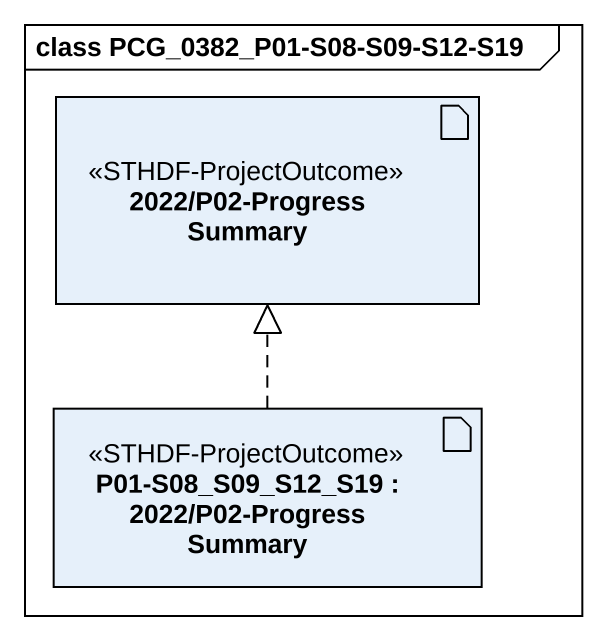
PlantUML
@startuml
mainframe class PCG_0382_P01-S08-S09-S12-S19
artifact "2022/P02-Progress Summary" as a2022_P02_Progress_Summary <<STHDF-ProjectOutcome>>
artifact "P01-S08_S09_S12_S19 : 2022/P02-Progress Summary" as P01_S08_S09_S12_S19 <<STHDF-ProjectOutcome>>
P01_S08_S09_S12_S19 .up.|> a2022_P02_Progress_Summary
@enduml
